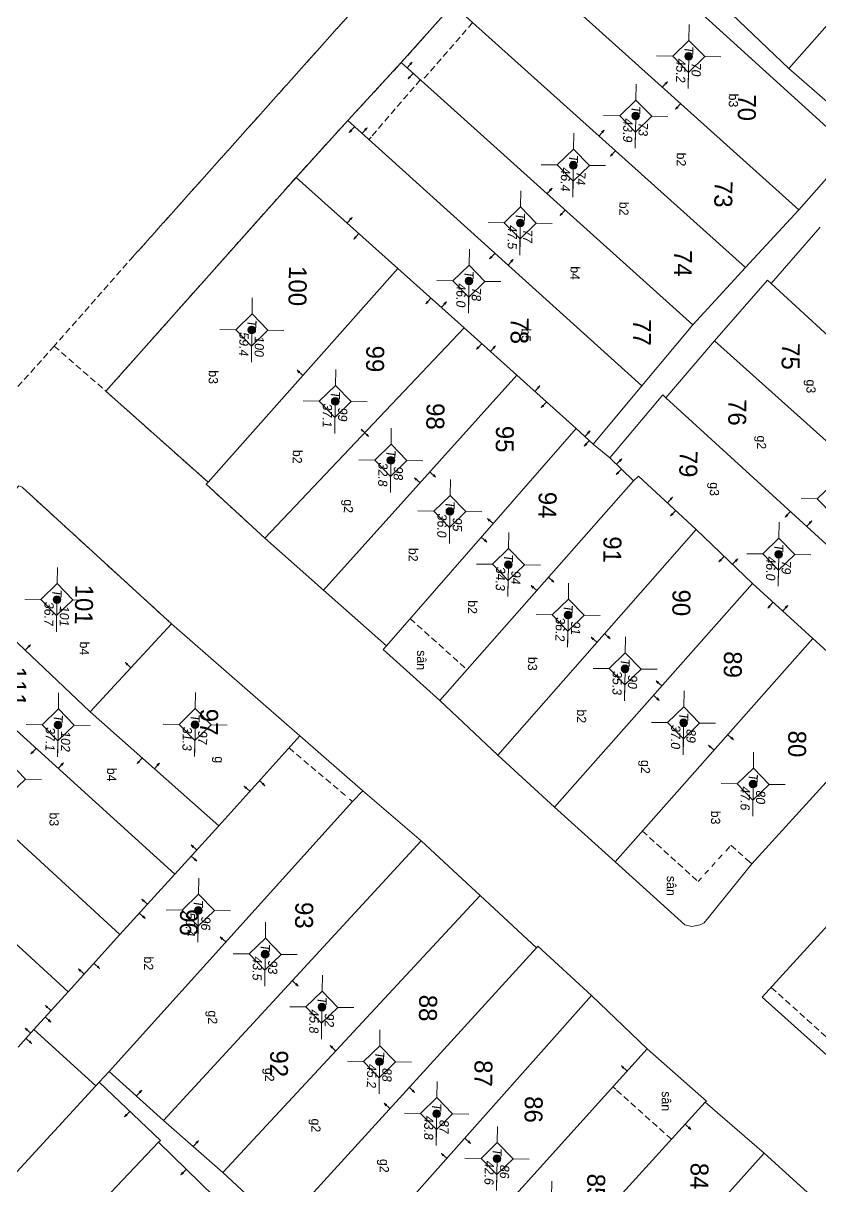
# Model space of a CAD drawing. Extents: x 601689 to 602595, y 1189742 to 1190763.
# Drawn here: x 602225.83 to 602256.88, y 1190360.97 to 1190406.31 of the extents above; entities that cross this region are included whole.
import ezdxf
from ezdxf.enums import TextEntityAlignment as Align

# ---------------------------------------------------------------- set-up
doc = ezdxf.new("R2010")
doc.units = 0
doc.header["$MEASUREMENT"] = 0
doc.linetypes.add('HIDDEN', pattern=[0.375, 0.25, -0.125])
for name, color, linetype in [('10', 250, 'Continuous'), ('11', 7, 'Continuous'), ('13', 7, 'Continuous'), ('14', 7, 'Continuous'), ('15', 7, 'Continuous'), ('16', 7, 'Continuous'), ('22', 7, 'Continuous'), ('53', 7, 'Continuous')]:
    doc.layers.add(name, color=color, linetype=linetype)
doc.layers.get('0').off()
doc.styles.add('TXT', font='vnshx.shx')

# ---------------------------------------------------------------- blocks, each defined once
blk = doc.blocks.new('BDONG')
at = {"color": 7, "linetype": 'Continuous', "lineweight": 0}
for p, q in [((0, 0), (0, -1.508)), ((0, 0), (2.759, 0)), ((0.342, 0), (0.342, -1.508)), ((0.797, 0), (0.797, -1.508)), ((1.274, 0), (1.274, -1.508)), ((1.73, 0), (1.73, -1.508)), ((1.753, 0), (1.753, -1.508)), ((2.072, 0), (2.072, -1.508)), ((2.759, 0), (2.759, -1.508)), ((0, -0.308), (1.73, -0.308)), ((1.753, -0.308), (2.759, -0.308)), ((0, -0.458), (1.73, -0.458)), ((1.753, -0.458), (2.759, -0.458)), ((0, -0.608), (1.73, -0.608)), ((1.753, -0.608), (2.759, -0.608)), ((0, -0.758), (1.73, -0.758)), ((1.753, -0.758), (2.759, -0.758)), ((0, -0.908), (1.73, -0.908)), ((1.753, -0.908), (2.759, -0.908)), ((0, -1.058), (1.73, -1.058)), ((1.753, -1.058), (2.759, -1.058)), ((0, -1.208), (1.73, -1.208)), ((1.753, -1.208), (2.759, -1.208)), ((0, -1.358), (1.73, -1.358)), ((1.753, -1.358), (2.759, -1.358)), ((0, -1.508), (1.73, -1.508)), ((1.753, -1.508), (2.759, -1.508))]:
    blk.add_line(p, q, dxfattribs=at)
at = {"color": 7, "linetype": 'Continuous', "lineweight": 0, "style": 'TXT'}
blk.add_text('B%%182ng c%%184c th%%246a bi%%213n %%174%%233ng ', height=0.049998, rotation=360, dxfattribs=at).set_placement((0.008, 0.046))
for s, height, p in [('(D%%239ng cho ch%%216nh l%%253 bi%%213n %%174%%233ng)', 0.054, (1.743, 0.05)), ('s%%232 TT', 0.05, (0.21, -0.099)), ('s%%232 hi%%214u', 0.049998, (0.639, -0.104)), ('s%%232 hi%%214u th%%246a', 0.049998, (1.135, -0.103)), ('s%%232 hi%%214u th%%246a', 0.049998, (1.612, -0.107)), ('s%%232 TT', 0.05, (1.936, -0.114)), ('s%%232 hi%%214u th%%246a b%%225', 0.049998, (2.559, -0.108)), ('g%%232c c%%241a th%%246a', 0.049998, (1.137, -0.187)), ('Th%%246a th%%170m', 0.049998, (0.227, -0.214)), ('Th%%246a th%%170m', 0.049998, (0.63, -0.213)), ('l%%169n c%%203n', 0.049998, (1.56, -0.224)), ('Th%%246a b%%225', 0.049998, (1.956, -0.203)), ('(ch%%216 %%174%%184nh s%%232 m%%233t l%%199n)', 0.049998, (2.638, -0.204)), ('m%%237i th%%170m', 0.049998, (1.101, -0.282))]:
    blk.add_text(s, height=height, rotation=360, dxfattribs=at).set_placement(p, align=Align.CENTER)
blk = doc.blocks.new('BANG')
at = {"color": 7, "linetype": 'Continuous', "lineweight": 0, "xscale": 9.999585560760034, "yscale": 9.999585560760034, "rotation": 359.9999199552673}
blk.add_blockref('BDONG', (0, 0), dxfattribs=at)
blk = doc.blocks.new('NH3R')
at = {"layer": '16', "color": 7, "linetype": 'Continuous', "lineweight": 0}
for p, q in [((0, 0), (0.297, -0.005)), ((0.297, -0.005), (0.186, 0.031)), ((0.297, -0.005), (0.189, -0.033))]:
    blk.add_line(p, q, dxfattribs=at)
blk = doc.blocks.new('NH3')
at = {"layer": '16', "color": 7, "linetype": 'Continuous', "lineweight": 0}
for p, q in [((-0.199, -0.002), (-0.113, 0.021)), ((0.197, -0.012), (0.107, 0.015)), ((-0.199, -0.002), (0.197, -0.012)), ((-0.199, -0.002), (-0.116, -0.035)), ((0.197, -0.012), (0.104, -0.027))]:
    blk.add_line(p, q, dxfattribs=at)
blk = doc.blocks.new('*M1151115111511151')
at = {"layer": '13', "color": 3, "linetype": 'Continuous', "lineweight": 0}
blk.add_line((602452.848, 1189918.545), (602453.868, 1189918.545), dxfattribs=at)
at = {"layer": '13', "color": 3, "linetype": 'Continuous', "lineweight": 0, "style": 'TXT', "oblique": 7.6055}
for s, p in [('79', (602452.998, 1189918.845)), ('46.0', (602452.848, 1189918.245))]:
    blk.add_text(s, height=0.36, dxfattribs=at).set_placement(p, align=Align.MIDDLE_LEFT)
blk.add_text('T', height=0.36, dxfattribs=at).set_placement((602452.651, 1189918.545), align=Align.MIDDLE_RIGHT)
blk = doc.blocks.new('*M1152115211521152')
at = {"layer": '13', "color": 3, "linetype": 'Continuous', "lineweight": 0}
blk.add_line((602461.829, 1189917.677), (602462.849, 1189917.677), dxfattribs=at)
at = {"layer": '13', "color": 3, "linetype": 'Continuous', "lineweight": 0, "style": 'TXT', "oblique": 7.6055}
for s, p in [('80', (602461.979, 1189917.977)), ('47.6', (602461.829, 1189917.377))]:
    blk.add_text(s, height=0.36, dxfattribs=at).set_placement(p, align=Align.MIDDLE_LEFT)
blk.add_text('T', height=0.36, dxfattribs=at).set_placement((602461.632, 1189917.677), align=Align.MIDDLE_RIGHT)
blk = doc.blocks.new('*M1156115611561156')
at = {"layer": '13', "color": 3, "linetype": 'Continuous', "lineweight": 0}
blk.add_line((602459.478, 1189914.931), (602460.498, 1189914.931), dxfattribs=at)
at = {"layer": '13', "color": 3, "linetype": 'Continuous', "lineweight": 0, "style": 'TXT', "oblique": 7.6055}
for s, p in [('89', (602459.628, 1189915.231)), ('37.0', (602459.478, 1189914.631))]:
    blk.add_text(s, height=0.36, dxfattribs=at).set_placement(p, align=Align.MIDDLE_LEFT)
blk.add_text('T', height=0.36, dxfattribs=at).set_placement((602459.281, 1189914.931), align=Align.MIDDLE_RIGHT)
blk = doc.blocks.new('*M1157115711571157')
at = {"layer": '13', "color": 3, "linetype": 'Continuous', "lineweight": 0}
blk.add_line((602433.483, 1189914.754), (602434.503, 1189914.754), dxfattribs=at)
at = {"layer": '13', "color": 3, "linetype": 'Continuous', "lineweight": 0, "style": 'TXT', "oblique": 7.6055}
blk.add_text('T', height=0.36, dxfattribs=at).set_placement((602433.286, 1189914.754), align=Align.MIDDLE_RIGHT)
for s, p in [('70', (602433.633, 1189915.054)), ('45.2', (602433.483, 1189914.454))]:
    blk.add_text(s, height=0.36, dxfattribs=at).set_placement(p, align=Align.MIDDLE_LEFT)
blk = doc.blocks.new('*M1160116011601160')
at = {"layer": '13', "color": 3, "linetype": 'Continuous', "lineweight": 0}
blk.add_line((602435.841, 1189912.721), (602436.861, 1189912.721), dxfattribs=at)
at = {"layer": '13', "color": 3, "linetype": 'Continuous', "lineweight": 0, "style": 'TXT', "oblique": 7.6055}
for s, p in [('73', (602435.991, 1189913.021)), ('43.9', (602435.841, 1189912.421))]:
    blk.add_text(s, height=0.36, dxfattribs=at).set_placement(p, align=Align.MIDDLE_LEFT)
blk.add_text('T', height=0.36, dxfattribs=at).set_placement((602435.644, 1189912.721), align=Align.MIDDLE_RIGHT)
blk = doc.blocks.new('*M1161116111611161')
at = {"layer": '13', "color": 3, "linetype": 'Continuous', "lineweight": 0}
blk.add_line((602457.405, 1189912.619), (602458.425, 1189912.619), dxfattribs=at)
at = {"layer": '13', "color": 3, "linetype": 'Continuous', "lineweight": 0, "style": 'TXT', "oblique": 7.6055}
for s, p in [('90', (602457.555, 1189912.919)), ('35.3', (602457.405, 1189912.319))]:
    blk.add_text(s, height=0.36, dxfattribs=at).set_placement(p, align=Align.MIDDLE_LEFT)
blk.add_text('T', height=0.36, dxfattribs=at).set_placement((602457.208, 1189912.619), align=Align.MIDDLE_RIGHT)
blk = doc.blocks.new('*M1164116411641164')
at = {"layer": '13', "color": 3, "linetype": 'Continuous', "lineweight": 0}
blk.add_line((602455.341, 1189910.368), (602456.361, 1189910.368), dxfattribs=at)
at = {"layer": '13', "color": 3, "linetype": 'Continuous', "lineweight": 0, "style": 'TXT', "oblique": 7.6055}
for s, p in [('91', (602455.491, 1189910.668)), ('36.2', (602455.341, 1189910.068))]:
    blk.add_text(s, height=0.36, dxfattribs=at).set_placement(p, align=Align.MIDDLE_LEFT)
blk.add_text('T', height=0.36, dxfattribs=at).set_placement((602455.144, 1189910.368), align=Align.MIDDLE_RIGHT)
blk = doc.blocks.new('*M1165116511651165')
at = {"layer": '13', "color": 3, "linetype": 'Continuous', "lineweight": 0}
blk.add_line((602437.791, 1189910.318), (602438.811, 1189910.318), dxfattribs=at)
at = {"layer": '13', "color": 3, "linetype": 'Continuous', "lineweight": 0, "style": 'TXT', "oblique": 7.6055}
for s, p in [('74', (602437.941, 1189910.618)), ('46.4', (602437.791, 1189910.018))]:
    blk.add_text(s, height=0.36, dxfattribs=at).set_placement(p, align=Align.MIDDLE_LEFT)
blk.add_text('T', height=0.36, dxfattribs=at).set_placement((602437.594, 1189910.318), align=Align.MIDDLE_RIGHT)
blk = doc.blocks.new('*M1168116811681168')
at = {"layer": '13', "color": 3, "linetype": 'Continuous', "lineweight": 0}
blk.add_line((602440.075, 1189908.28), (602441.095, 1189908.28), dxfattribs=at)
at = {"layer": '13', "color": 3, "linetype": 'Continuous', "lineweight": 0, "style": 'TXT', "oblique": 7.6055}
blk.add_text('T', height=0.36, dxfattribs=at).set_placement((602439.878, 1189908.28), align=Align.MIDDLE_RIGHT)
for s, p in [('77', (602440.225, 1189908.58)), ('47.5', (602440.075, 1189907.98))]:
    blk.add_text(s, height=0.36, dxfattribs=at).set_placement(p, align=Align.MIDDLE_LEFT)
blk = doc.blocks.new('*M1169116911691169')
at = {"layer": '13', "color": 3, "linetype": 'Continuous', "lineweight": 0}
blk.add_line((602453.404, 1189908.011), (602454.424, 1189908.011), dxfattribs=at)
at = {"layer": '13', "color": 3, "linetype": 'Continuous', "lineweight": 0, "style": 'TXT', "oblique": 7.6055}
for s, p in [('94', (602453.554, 1189908.311)), ('34.3', (602453.404, 1189907.711))]:
    blk.add_text(s, height=0.36, dxfattribs=at).set_placement(p, align=Align.MIDDLE_LEFT)
blk.add_text('T', height=0.36, dxfattribs=at).set_placement((602453.207, 1189908.011), align=Align.MIDDLE_RIGHT)
blk = doc.blocks.new('*M1170117011701170')
at = {"layer": '13', "color": 3, "linetype": 'Continuous', "lineweight": 0}
blk.add_line((602476.579, 1189907.905), (602477.599, 1189907.905), dxfattribs=at)
at = {"layer": '13', "color": 3, "linetype": 'Continuous', "lineweight": 0, "style": 'TXT', "oblique": 7.6055}
blk.add_text('T', height=0.36, dxfattribs=at).set_placement((602476.382, 1189907.905), align=Align.MIDDLE_RIGHT)
for s, p in [('86', (602476.729, 1189908.205)), ('42.6', (602476.579, 1189907.605))]:
    blk.add_text(s, height=0.36, dxfattribs=at).set_placement(p, align=Align.MIDDLE_LEFT)
blk = doc.blocks.new('*M1172117211721172')
at = {"layer": '13', "color": 3, "linetype": 'Continuous', "lineweight": 0}
blk.add_line((602442.372, 1189906.312), (602443.392, 1189906.312), dxfattribs=at)
at = {"layer": '13', "color": 3, "linetype": 'Continuous', "lineweight": 0, "style": 'TXT', "oblique": 7.6055}
for s, p in [('78', (602442.522, 1189906.612)), ('46.0', (602442.372, 1189906.012))]:
    blk.add_text(s, height=0.36, dxfattribs=at).set_placement(p, align=Align.MIDDLE_LEFT)
blk.add_text('T', height=0.36, dxfattribs=at).set_placement((602442.175, 1189906.312), align=Align.MIDDLE_RIGHT)
blk = doc.blocks.new('*M1173117311731173')
at = {"layer": '13', "color": 3, "linetype": 'Continuous', "lineweight": 0}
blk.add_line((602451.364, 1189905.699), (602452.384, 1189905.699), dxfattribs=at)
at = {"layer": '13', "color": 3, "linetype": 'Continuous', "lineweight": 0, "style": 'TXT', "oblique": 7.6055}
for s, p in [('95', (602451.514, 1189905.999)), ('36.0', (602451.364, 1189905.399))]:
    blk.add_text(s, height=0.36, dxfattribs=at).set_placement(p, align=Align.MIDDLE_LEFT)
blk.add_text('T', height=0.36, dxfattribs=at).set_placement((602451.167, 1189905.699), align=Align.MIDDLE_RIGHT)
blk = doc.blocks.new('*M1174117411741174')
at = {"layer": '13', "color": 3, "linetype": 'Continuous', "lineweight": 0}
blk.add_line((602474.859, 1189905.524), (602475.879, 1189905.524), dxfattribs=at)
at = {"layer": '13', "color": 3, "linetype": 'Continuous', "lineweight": 0, "style": 'TXT', "oblique": 7.6055}
for s, p in [('87', (602475.009, 1189905.824)), ('43.8', (602474.859, 1189905.224))]:
    blk.add_text(s, height=0.36, dxfattribs=at).set_placement(p, align=Align.MIDDLE_LEFT)
blk.add_text('T', height=0.36, dxfattribs=at).set_placement((602474.662, 1189905.524), align=Align.MIDDLE_RIGHT)
blk = doc.blocks.new('*M1177117711771177')
at = {"layer": '13', "color": 3, "linetype": 'Continuous', "lineweight": 0}
blk.add_line((602449.405, 1189903.368), (602450.425, 1189903.368), dxfattribs=at)
at = {"layer": '13', "color": 3, "linetype": 'Continuous', "lineweight": 0, "style": 'TXT', "oblique": 7.6055}
blk.add_text('T', height=0.36, dxfattribs=at).set_placement((602449.208, 1189903.368), align=Align.MIDDLE_RIGHT)
for s, p in [('98', (602449.555, 1189903.668)), ('32.8', (602449.405, 1189903.068))]:
    blk.add_text(s, height=0.36, dxfattribs=at).set_placement(p, align=Align.MIDDLE_LEFT)
blk = doc.blocks.new('*M1178117811781178')
at = {"layer": '13', "color": 3, "linetype": 'Continuous', "lineweight": 0}
blk.add_line((602472.869, 1189903.267), (602473.889, 1189903.267), dxfattribs=at)
at = {"layer": '13', "color": 3, "linetype": 'Continuous', "lineweight": 0, "style": 'TXT', "oblique": 7.6055}
for s, p in [('88', (602473.019, 1189903.567)), ('45.2', (602472.869, 1189902.967))]:
    blk.add_text(s, height=0.36, dxfattribs=at).set_placement(p, align=Align.MIDDLE_LEFT)
blk.add_text('T', height=0.36, dxfattribs=at).set_placement((602472.672, 1189903.267), align=Align.MIDDLE_RIGHT)
blk = doc.blocks.new('*M1180118011801180')
at = {"layer": '13', "color": 3, "linetype": 'Continuous', "lineweight": 0}
blk.add_line((602447.139, 1189901.166), (602448.159, 1189901.166), dxfattribs=at)
at = {"layer": '13', "color": 3, "linetype": 'Continuous', "lineweight": 0, "style": 'TXT', "oblique": 7.6055}
for s, p in [('99', (602447.289, 1189901.466)), ('37.1', (602447.139, 1189900.866))]:
    blk.add_text(s, height=0.36, dxfattribs=at).set_placement(p, align=Align.MIDDLE_LEFT)
blk.add_text('T', height=0.36, dxfattribs=at).set_placement((602446.942, 1189901.166), align=Align.MIDDLE_RIGHT)
blk = doc.blocks.new('*M1181118111811181')
at = {"layer": '13', "color": 3, "linetype": 'Continuous', "lineweight": 0}
blk.add_line((602470.771, 1189900.99), (602471.791, 1189900.99), dxfattribs=at)
at = {"layer": '13', "color": 3, "linetype": 'Continuous', "lineweight": 0, "style": 'TXT', "oblique": 7.6055}
for s, p in [('92', (602470.921, 1189901.29)), ('45.8', (602470.771, 1189900.69))]:
    blk.add_text(s, height=0.36, dxfattribs=at).set_placement(p, align=Align.MIDDLE_LEFT)
blk.add_text('T', height=0.36, dxfattribs=at).set_placement((602470.574, 1189900.99), align=Align.MIDDLE_RIGHT)
blk = doc.blocks.new('*M1184118411841184')
at = {"layer": '13', "color": 3, "linetype": 'Continuous', "lineweight": 0}
blk.add_line((602468.739, 1189898.749), (602469.759, 1189898.749), dxfattribs=at)
at = {"layer": '13', "color": 3, "linetype": 'Continuous', "lineweight": 0, "style": 'TXT', "oblique": 7.6055}
blk.add_text('T', height=0.36, dxfattribs=at).set_placement((602468.542, 1189898.749), align=Align.MIDDLE_RIGHT)
for s, p in [('93', (602468.889, 1189899.049)), ('43.5', (602468.739, 1189898.449))]:
    blk.add_text(s, height=0.36, dxfattribs=at).set_placement(p, align=Align.MIDDLE_LEFT)
blk = doc.blocks.new('*M1185118511851185')
at = {"layer": '13', "color": 3, "linetype": 'Continuous', "lineweight": 0}
blk.add_line((602444.402, 1189897.874), (602445.422, 1189897.874), dxfattribs=at)
at = {"layer": '13', "color": 3, "linetype": 'Continuous', "lineweight": 0, "style": 'TXT', "oblique": 7.6055}
blk.add_text('T', height=0.36, dxfattribs=at).set_placement((602444.205, 1189897.874), align=Align.MIDDLE_RIGHT)
for s, p in [('100', (602444.552, 1189898.174)), ('59.4', (602444.402, 1189897.574))]:
    blk.add_text(s, height=0.36, dxfattribs=at).set_placement(p, align=Align.MIDDLE_LEFT)
blk = doc.blocks.new('*M1188118811881188')
at = {"layer": '13', "color": 3, "linetype": 'Continuous', "lineweight": 0}
blk.add_line((602467.063, 1189896.118), (602468.083, 1189896.118), dxfattribs=at)
at = {"layer": '13', "color": 3, "linetype": 'Continuous', "lineweight": 0, "style": 'TXT', "oblique": 7.6055}
blk.add_text('T', height=0.36, dxfattribs=at).set_placement((602466.866, 1189896.118), align=Align.MIDDLE_RIGHT)
for s, p in [('96', (602467.213, 1189896.418)), ('50.4', (602467.063, 1189895.818))]:
    blk.add_text(s, height=0.36, dxfattribs=at).set_placement(p, align=Align.MIDDLE_LEFT)
blk = doc.blocks.new('*M1189118911891189')
at = {"layer": '13', "color": 3, "linetype": 'Continuous', "lineweight": 0}
blk.add_line((602459.823, 1189895.887), (602460.843, 1189895.887), dxfattribs=at)
at = {"layer": '13', "color": 3, "linetype": 'Continuous', "lineweight": 0, "style": 'TXT', "oblique": 7.6055}
for s, p in [('97', (602459.973, 1189896.187)), ('31.3', (602459.823, 1189895.587))]:
    blk.add_text(s, height=0.36, dxfattribs=at).set_placement(p, align=Align.MIDDLE_LEFT)
blk.add_text('T', height=0.36, dxfattribs=at).set_placement((602459.626, 1189895.887), align=Align.MIDDLE_RIGHT)
blk = doc.blocks.new('*M1196119611961196')
at = {"layer": '13', "color": 3, "linetype": 'Continuous', "lineweight": 0}
blk.add_line((602459.914, 1189890.547), (602460.934, 1189890.547), dxfattribs=at)
at = {"layer": '13', "color": 3, "linetype": 'Continuous', "lineweight": 0, "style": 'TXT', "oblique": 7.6055}
for s, p in [('102', (602460.064, 1189890.847)), ('37.1', (602459.914, 1189890.247))]:
    blk.add_text(s, height=0.36, dxfattribs=at).set_placement(p, align=Align.MIDDLE_LEFT)
blk.add_text('T', height=0.36, dxfattribs=at).set_placement((602459.717, 1189890.547), align=Align.MIDDLE_RIGHT)
blk = doc.blocks.new('*M1197119711971197')
at = {"layer": '13', "color": 3, "linetype": 'Continuous', "lineweight": 0}
blk.add_line((602455.028, 1189890.428), (602456.048, 1189890.428), dxfattribs=at)
at = {"layer": '13', "color": 3, "linetype": 'Continuous', "lineweight": 0, "style": 'TXT', "oblique": 7.6055}
for s, p in [('101', (602455.178, 1189890.728)), ('36.7', (602455.028, 1189890.128))]:
    blk.add_text(s, height=0.36, dxfattribs=at).set_placement(p, align=Align.MIDDLE_LEFT)
blk.add_text('T', height=0.36, dxfattribs=at).set_placement((602454.831, 1189890.428), align=Align.MIDDLE_RIGHT)
blk = doc.blocks.new('CENTRD')
at = {"layer": '11', "linetype": 'Continuous', "lineweight": 0}
h = blk.add_hatch(color=2, dxfattribs=at)
edge = h.paths.add_edge_path()
edge.add_arc((0, 0), 0.15, 0, 360)
at = {"layer": '11', "color": 2, "linetype": 'Continuous', "lineweight": 0}
for p, q in [((0, 1.25), (0, 0.625)), ((0, 0.625), (-0.625, 0)), ((0.625, 0), (0, 0.625)), ((-0.625, 0), (-1.25, 0)), ((-0.625, 0), (0, -0.625)), ((0, -0.625), (0.625, 0)), ((1.25, 0), (0.625, 0)), ((0, -0.625), (0, -1.25))]:
    blk.add_line(p, q, dxfattribs=at)
blk.add_circle((0, 0), 0.15, dxfattribs=at)
blk = doc.blocks.new('B')
at = {"color": 7, "linetype": 'Continuous', "lineweight": 0}
for p, q in [((0.8, 2.62), (0.801, 5.6)), ((0.62, 2.441), (0.96, 2.78)), ((0.62, -0.969), (0.96, -0.63)), ((0.8, -4.05), (0.8, -0.81))]:
    blk.add_line(p, q, dxfattribs=at)
for points in [[(0.801, 5.6), (0.53, 5.331), (0.8, 10.21), (1.04, 4.83), (0.801, 5.6)], [(0.8, -4.05), (0.531, -4.309), (0.53, -9.429)], [(0.8, -4.05), (1.04, -4.569), (1.04, -10.289)], [(0.53, -7.289), (0.8, -6.95), (1.04, -8.139)]]:
    blk.add_lwpolyline(points, dxfattribs=at)
for points in [[(0.801, 5.6), (0.8, 10.21), (1.04, 4.83)], [(0.8, -4.05), (0.8, -6.95), (1.04, -4.569), (1.04, -8.139)]]:
    blk.add_solid(points, dxfattribs=at)
at = {"color": 7, "linetype": 'Continuous', "lineweight": 0, "style": 'TXT'}
blk.add_text('B', height=1.815, rotation=360, dxfattribs=at).set_placement((0, 0))

msp = doc.modelspace()

# ---------------------------------------------------------------- linework, layer by layer
at = {"layer": '10', "color": 7, "linetype": 'Continuous', "lineweight": 0}
for p, q in [((602263.994, 1190413.976), (602255.674, 1190404.55)), ((602245.419, 1190408.611), (602256.068, 1190399.034)), ((602243.348, 1190406.339), (602253.987, 1190396.792)), ((602253.453, 1190406.67), (602255.674, 1190404.55)), ((602238.476, 1190402.515), (602240.567, 1190404.777)), ((602240.567, 1190404.777), (602251.936, 1190394.551)), ((602255.674, 1190404.55), (602258.026, 1190402.507)), ((602236.464, 1190400.303), (602238.476, 1190402.515)), ((602238.476, 1190402.515), (602249.944, 1190392.168)), ((602240.426, 1190396.748), (602236.464, 1190400.303)), ((602256.068, 1190399.034), (602253.987, 1190396.792)), ((602254.989, 1190396.159), (602256.899, 1190398.362)), ((602233.031, 1190388.41), (602240.426, 1190396.748)), ((602243.015, 1190394.432), (602240.426, 1190396.748)), ((602253.987, 1190396.792), (602251.936, 1190394.551)), ((602265.852, 1190386.159), (602254.989, 1190396.159)), ((602251.936, 1190394.551), (602249.944, 1190392.168)), ((602235.252, 1190386.229), (602243.015, 1190394.432)), ((602245.069, 1190392.584), (602243.015, 1190394.432)), ((602250.888, 1190391.705), (602252.779, 1190393.929)), ((602252.779, 1190393.929), (602263.941, 1190383.916)), ((602237.534, 1190384.198), (602245.069, 1190392.584)), ((602247.391, 1190390.503), (602245.069, 1190392.584)), ((602249.944, 1190392.168), (602248.052, 1190389.894)), ((602261.851, 1190381.674), (602250.888, 1190391.705)), ((602239.984, 1190382.034), (602247.391, 1190390.503)), ((602247.391, 1190390.503), (602248.052, 1190389.894)), ((602248.052, 1190389.894), (602248.696, 1190389.364)), ((602248.696, 1190389.364), (602249.623, 1190388.472)), ((602249.623, 1190388.472), (602242.076, 1190379.895)), ((602244.326, 1190377.764), (602252.068, 1190386.568)), ((602252.068, 1190386.568), (602254.258, 1190384.458)), ((602237.534, 1190384.198), (602235.252, 1190386.229)), ((602222.674, 1190384.922), (602228.439, 1190379.453)), ((602239.984, 1190382.034), (602237.534, 1190384.198)), ((602254.258, 1190384.458), (602246.539, 1190375.743)), ((602254.258, 1190384.458), (602256.609, 1190382.316)), ((602220.925, 1190382.925), (602231.732, 1190373.127)), ((602231.606, 1190382.889), (602228.439, 1190379.453)), ((602231.606, 1190382.889), (602236.616, 1190378.52)), ((602256.609, 1190382.316), (602248.909, 1190373.611)), ((602256.609, 1190382.316), (602259.661, 1190379.534)), ((602218.854, 1190380.614), (602229.59, 1190370.766)), ((602242.076, 1190379.895), (602244.326, 1190377.764)), ((602233.448, 1190375.013), (602228.439, 1190379.453)), ((602216.853, 1190378.361), (602227.579, 1190368.533)), ((602236.616, 1190378.52), (602233.448, 1190375.013)), ((602236.616, 1190378.52), (602239.067, 1190376.376)), ((602244.326, 1190377.764), (602246.539, 1190375.743)), ((602239.067, 1190376.376), (602241.34, 1190374.425)), ((602246.539, 1190375.743), (602248.909, 1190373.611)), ((602233.448, 1190375.013), (602231.732, 1190373.127)), ((602241.34, 1190374.425), (602231.3, 1190363.512)), ((602241.34, 1190374.425), (602243.641, 1190372.293)), ((602231.732, 1190373.127), (602229.59, 1190370.766)), ((602233.603, 1190361.491), (602243.641, 1190372.293)), ((602243.641, 1190372.293), (602245.833, 1190370.253)), ((602229.59, 1190370.766), (602227.579, 1190368.533)), ((602245.833, 1190370.253), (602235.904, 1190359.359)), ((602227.579, 1190368.533), (602226.239, 1190367.061)), ((602247.988, 1190368.394), (602250.149, 1190366.314)), ((602226.239, 1190367.061), (602225.629, 1190366.37)), ((602228.659, 1190364.868), (602226.239, 1190367.061)), ((602250.149, 1190366.314), (602240.37, 1190355.457)), ((602229.176, 1190365.431), (602228.79, 1190365.007)), ((602231.3, 1190363.512), (602229.176, 1190365.431)), ((602228.659, 1190364.868), (602218.944, 1190354.311)), ((602228.79, 1190365.007), (602228.659, 1190364.868)), ((602252.421, 1190364.233), (602242.623, 1190353.456)), ((602252.421, 1190364.233), (602254.714, 1190362.241)), ((602233.603, 1190361.491), (602231.3, 1190363.512)), ((602221.276, 1190352.319), (602231.098, 1190362.675)), ((602231.098, 1190362.675), (602233.27, 1190360.554)), ((602244.975, 1190351.364), (602254.714, 1190362.241)), ((602254.714, 1190362.241), (602256.818, 1190360.331)), ((602235.904, 1190359.359), (602233.603, 1190361.491))]:
    msp.add_line(p, q, dxfattribs=at)
for points in [[(602247.542, 1190410.992), (602258.13, 1190401.376), (602256.068, 1190399.034)], [(602240.567, 1190404.777), (602242.578, 1190407.039), (602243.348, 1190406.339)], [(602233.031, 1190388.41), (602229.05, 1190391.964), (602236.464, 1190400.303)], [(602254.989, 1190396.159), (602254.851, 1190396.291), (602252.779, 1190393.929)], [(602250.888, 1190391.705), (602250.759, 1190391.817), (602248.696, 1190389.364)], [(602249.623, 1190388.472), (602249.816, 1190388.649), (602252.068, 1190386.568)], [(602231.606, 1190382.889), (602225.779, 1190388.219), (602225.65, 1190388.271), (602222.674, 1190384.922)], [(602235.252, 1190386.229), (602232.96, 1190388.331), (602233.031, 1190388.41)], [(602242.076, 1190379.895), (602239.862, 1190381.886), (602239.984, 1190382.034)], [(602248.909, 1190373.611), (602251.626, 1190371.144), (602251.895, 1190371.08), (602252.226, 1190371.145), (602252.377, 1190371.223), (602254.238, 1190373.528), (602257.538, 1190377.153), (602259.661, 1190379.534)], [(602262.598, 1190377.053), (602254.637, 1190368.332), (602257.788, 1190365.499), (602257.9, 1190365.647)], [(602239.067, 1190376.376), (602238.661, 1190375.962), (602229.176, 1190365.431)], [(602245.833, 1190370.253), (602245.894, 1190370.312), (602247.988, 1190368.394)], [(602238.445, 1190357.284), (602239.777, 1190358.836), (602239.618, 1190358.958), (602247.988, 1190368.394)], [(602250.149, 1190366.314), (602252.462, 1190364.272), (602252.421, 1190364.233)], [(602228.79, 1190365.007), (602231.179, 1190362.734), (602231.098, 1190362.675)]]:
    msp.add_lwpolyline(points, dxfattribs=at)
at = {"layer": '14', "color": 6, "linetype": 'HIDDEN', "lineweight": 0}
for p, q in [((602243.348, 1190406.339), (602241.366, 1190404.056)), ((602241.307, 1190404.107), (602239.386, 1190401.873)), ((602239.386, 1190401.873), (602239.295, 1190401.774)), ((602240.909, 1190383.091), (602243.132, 1190381.1)), ((602236.189, 1190378.046), (602238.444, 1190376.145)), ((602238.552, 1190376.053), (602238.661, 1190375.962)), ((602249.966, 1190374.807), (602252.139, 1190372.837)), ((602253.216, 1190374.022), (602253.419, 1190374.249)), ((602253.419, 1190374.249), (602254.13, 1190373.62)), ((602252.941, 1190373.726), (602253.083, 1190373.874)), ((602252.404, 1190373.133), (602252.545, 1190373.281)), ((602252.677, 1190373.429), (602252.809, 1190373.577)), ((602254.13, 1190373.62), (602254.238, 1190373.528)), ((602252.139, 1190372.837), (602252.271, 1190372.985)), ((602254.993, 1190368.707), (602258.104, 1190365.904)), ((602248.927, 1190364.731), (602248.809, 1190364.832)), ((602251.101, 1190362.781), (602248.927, 1190364.731))]:
    msp.add_line(p, q, dxfattribs=at)
at = {"layer": '22', "color": 7, "linetype": 'HIDDEN', "lineweight": 0}
for p, q in [((602252.548, 1190422.324), (602229.959, 1190397.042)), ((602251.207, 1190420.822), (602229.959, 1190397.042)), ((602240.567, 1190404.777), (602242.578, 1190407.039)), ((602238.476, 1190402.515), (602240.567, 1190404.777)), ((602236.464, 1190400.303), (602238.476, 1190402.515)), ((602229.05, 1190391.964), (602236.464, 1190400.303)), ((602229.879, 1190396.953), (602227.034, 1190393.722)), ((602229.879, 1190396.953), (602227.034, 1190393.722)), ((602227.034, 1190393.722), (602223.398, 1190389.662)), ((602227.034, 1190393.722), (602223.398, 1190389.662)), ((602227.034, 1190393.722), (602229.05, 1190391.964)), ((602227.034, 1190393.722), (602229.05, 1190391.964)), ((602233.031, 1190388.41), (602229.05, 1190391.964)), ((602225.779, 1190388.219), (602231.606, 1190382.889)), ((602232.96, 1190388.331), (602233.031, 1190388.41)), ((602234.649, 1190386.777), (602232.96, 1190388.331))]:
    msp.add_line(p, q, dxfattribs=at)
for p in [(602238.476, 1190402.515), (602229.05, 1190391.964), (602229.05, 1190391.964), (602232.96, 1190388.331), (602231.606, 1190382.889), (602231.606, 1190382.889)]:
    msp.add_point(p, dxfattribs=at)

# ---------------------------------------------------------------- block references
at = {"color": 7, "linetype": 'Continuous', "lineweight": 0}
for name, p, rotation in [('BANG', (602262.228, 1190392.439), 269.2144660607985), ('B', (602235.196, 1190366.909), 269.214199256255)]:
    msp.add_blockref(name, p, dxfattribs=dict(at, rotation=rotation))
at = {"layer": '11', "color": 2, "linetype": 'Continuous', "lineweight": 0, "rotation": 269.1680420500809}
for p in [(602251.774, 1190405.021), (602249.707, 1190402.693), (602247.276, 1190400.778), (602245.205, 1190398.524), (602243.204, 1190396.256), (602234.738, 1190394.349), (602237.99, 1190391.564), (602240.159, 1190389.266), (602257.413, 1190387.753), (602242.461, 1190387.274), (602255.284, 1190385.603), (602244.743, 1190385.2), (602227.138, 1190383.832), (602247.072, 1190383.229), (602249.292, 1190381.133), (602227.186, 1190378.945), (602232.527, 1190378.958), (602251.574, 1190379.027), (602225.292, 1190376.837), (602254.286, 1190376.636), (602232.653, 1190371.716), (602235.259, 1190370.002), (602237.471, 1190367.937), (602239.717, 1190365.806), (602241.945, 1190363.784), (602244.3, 1190362.029), (602246.416, 1190359.899)]:
    msp.add_blockref('CENTRD', p, dxfattribs=at)
at = {"layer": '13', "color": 3, "linetype": 'Continuous', "lineweight": 0, "rotation": 269.1680420500809}
for name in ['*M1157115711571157', '*M1160116011601160', '*M1165116511651165', '*M1168116811681168', '*M1172117211721172', '*M1185118511851185', '*M1180118011801180', '*M1177117711771177', '*M1173117311731173', '*M1151115111511151', '*M1169116911691169', '*M1197119711971197', '*M1164116411641164', '*M1161116111611161', '*M1196119611961196', '*M1189118911891189', '*M1156115611561156', '*M1152115211521152', '*M1188118811881188', '*M1184118411841184', '*M1181118111811181', '*M1178117811781178', '*M1174117411741174', '*M1170117011701170']:
    msp.add_blockref(name, (-578790.27, 1810052.359), dxfattribs=at)
at = {"layer": '16', "color": 7, "linetype": 'Continuous', "lineweight": 0}
for p, xscale, yscale, rotation in [((602240.794, 1190404.574), 1.000001837304395, 1.000001837304395, 48.02847442928239), ((602241.031, 1190404.36), 1.000001837304395, 1.000001837304395, 228.0284744292824), ((602250.744, 1190403.817), 0.9999989054393791, 0.9999989054393791, 48.03718388831947), ((602251.465, 1190403.178), 0.9999989054393786, 0.9999989054393786, 228.0371838883193), ((602238.742, 1190402.272), 0.9999982360388844, 0.9999982360388844, 227.9432135540733), ((602239.029, 1190402.018), 0.9999982360388844, 0.9999982360388844, 47.94321355407329), ((602246.246, 1190399.659), 1.000001837304395, 1.000001837304395, 48.02847442928239), ((602238.451, 1190398.526), 0.9999989445575684, 0.9999989445575684, 48.10374625995822), ((602246.958, 1190399.029), 1.000001837304395, 1.000001837304395, 228.0284744292824), ((602238.915, 1190398.109), 0.9999989445575682, 0.9999989445575682, 228.1037462599582), ((602244.214, 1190397.336), 0.9999982360388844, 0.9999982360388844, 227.9432135540733), ((602244.729, 1190396.88), 0.9999982360388844, 0.9999982360388844, 47.94321355407329), ((602243.706, 1190393.813), 1.000001837304395, 1.000001837304395, 228.0284744292824), ((602244.043, 1190393.508), 1.000001837304395, 1.000001837304395, 48.02847442928239), ((602245.771, 1190391.955), 1.000001889476284, 1.000001889476284, 48.12264536966146), ((602246.225, 1190391.539), 1.000001889476284, 1.000001889476284, 228.1226453696614), ((602247.904, 1190390.036), 0.999997889840442, 0.999997889840442, 227.3759915296011), ((602247.727, 1190390.198), 0.9999978898404416, 0.9999978898404416, 47.37599152960117), ((602248.962, 1190389.112), 1.000001267056368, 1.000001267056368, 46.10159971643572), ((602249.159, 1190388.919), 1.000001267056368, 1.000001267056368, 226.1015997164355), ((602250.942, 1190387.614), 1.000001880705077, 1.000001880705077, 47.25297621085002), ((602251.267, 1190387.309), 1.000001880705077, 1.000001880705077, 227.25297621085), ((602253.162, 1190385.513), 0.9999976688354294, 0.9999976688354294, 226.0729142813691), ((602253.479, 1190385.209), 0.9999976688354298, 0.9999976688354298, 46.0729142813692), ((602255.059, 1190383.717), 1.00000106673873, 1.00000106673873, 227.517707781424), ((602255.434, 1190383.382), 1.00000106673873, 1.00000106673873, 47.51770778142407), ((602225.901, 1190381.857), 0.9999985294037792, 0.9999985294037792, 46.50731757056894), ((602230.022, 1190381.171), 0.9999972362687176, 0.9999972362687176, 137.3380141672747), ((602234.656, 1190376.357), 0.9999975921168416, 0.9999975921168416, 137.9052137182938), ((602235.033, 1190376.772), 0.9999975921168416, 0.9999975921168416, 317.9052137182938), ((602232.595, 1190374.065), 0.9999982952474692, 0.9999982952474692, 137.7157912920098), ((602232.372, 1190373.828), 0.9999982952474691, 0.9999982952474691, 317.7157912920098), ((602233.726, 1190370.479), 0.9999984440007552, 0.9999984440007552, 137.9804603559398), ((602236.325, 1190368.963), 0.999997438603753, 0.999997438603753, 317.3856297801757), ((602226.117, 1190366.923), 1.000001489285737, 1.000001489285737, 138.6142941738625), ((602225.934, 1190366.716), 1.000001489285737, 1.000001489285737, 318.6142941738625), ((602238.008, 1190366.23), 0.9999985721974466, 0.9999985721974466, 137.1020391118353), ((602249.368, 1190365.444), 0.9999984440007552, 0.9999984440007552, 137.9804603559398), ((602229.985, 1190363.87), 1.000001530040974, 1.000001530040974, 226.4221568659412), ((602251.639, 1190363.373), 0.9999982952474691, 0.9999982952474691, 317.7157912920098)]:
    msp.add_blockref('NH3R', p, dxfattribs=dict(at, xscale=xscale, yscale=yscale, rotation=rotation))
for name, p, rotation in [('NH3R', (602248.277, 1190401.921), 48.07480701774436), ('NH3R', (602248.92, 1190401.342), 228.0748070177444), ('NH3R', (602241.72, 1190395.59), 228.1890324423957), ('NH3R', (602242.125, 1190395.225), 48.18903244239579), ('NH3R', (602236.729, 1190392.58), 138.4349300856877), ('NH3', (602239.138, 1190390.336), 136.5824646593384), ('NH3R', (602241.677, 1190388.811), 318.0659220672005), ('NH3R', (602241.302, 1190388.386), 138.0659220672005), ('NH3R', (602255.737, 1190387.268), 227.5366076201203), ('NH3R', (602244.15, 1190386.797), 138.8228585803559), ('NH3R', (602256.369, 1190386.69), 47.53660762012051), ('NH3R', (602243.682, 1190386.273), 318.8228585803559), ('NH3R', (602246.301, 1190384.708), 318.6517703442143), ('NH3R', (602245.854, 1190384.183), 138.6517703442144), ('NH3R', (602248.196, 1190382.171), 138.6706965524491), ('NH3R', (602248.491, 1190382.508), 318.6706965524491), ('NH3R', (602250.724, 1190380.466), 138.4623642780229), ('NH3R', (602250.398, 1190380.101), 318.462364278023), ('NH3R', (602253.297, 1190378.562), 318.4725797882678), ('NH3R', (602226.329, 1190378.031), 227.8012288872161), ('NH3R', (602252.76, 1190377.958), 138.4725797882678), ('NH3R', (602227.189, 1190377.249), 47.80122888721612), ('NH3R', (602230.464, 1190377.654), 228.4538560495987), ('NH3R', (602230.938, 1190377.228), 48.45385604959869), ('NH3R', (602230.666, 1190371.951), 137.7721141857137), ('NH3R', (602230.361, 1190371.595), 317.7721141857138), ('NH3R', (602228.584, 1190369.649), 317.999359801125), ('NH3R', (602228.198, 1190369.225), 137.9993598011249), ('NH3R', (602226.908, 1190367.803), 137.6781682722906), ('NH3R', (602226.685, 1190367.556), 317.6781682722907), ('NH3R', (602230.244, 1190364.477), 47.89537509820635), ('NH3R', (602240.868, 1190364.811), 317.65926842378), ('NH3R', (602240.117, 1190363.981), 137.65926842378), ('NH3R', (602243.041, 1190362.821), 318.4247145737805), ('NH3R', (602232.456, 1190362.506), 48.7187643918141), ('NH3R', (602242.35, 1190362.031), 138.4247145737804), ('NH3R', (602232.184, 1190361.609), 225.6859844859611)]:
    msp.add_blockref(name, p, dxfattribs=dict(at, rotation=rotation))

# ---------------------------------------------------------------- texts
at = {"layer": '15', "color": 7, "linetype": 'Continuous', "lineweight": 0, "style": 'TXT'}
for s, p in [('b3', (602253.337, 1190403.305)), ('b2', (602251.305, 1190401.003)), ('b2', (602249.068, 1190399.083)), ('b4', (602247.165, 1190396.569)), ('b5', (602245.251, 1190394.147)), ('b3', (602233.058, 1190392.513)), ('g3', (602256.364, 1190392.152)), ('g2', (602254.434, 1190389.969)), ('b2', (602236.335, 1190389.407)), ('g3', (602252.599, 1190388.145)), ('g2', (602238.329, 1190387.48)), ('b2', (602240.853, 1190385.585)), ('b2', (602243.165, 1190383.543)), ('b4', (602228.033, 1190381.931)), ('s%%169n', (602241.177, 1190381.473)), ('b3', (602245.505, 1190381.331)), ('b2', (602247.418, 1190379.285)), ('g', (602233.293, 1190377.588)), ('g2', (602249.91, 1190377.311)), ('b4', (602229.095, 1190377.006)), ('b3', (602226.851, 1190375.266)), ('b3', (602252.643, 1190375.333)), ('s%%169n', (602250.917, 1190372.668)), ('b2', (602230.534, 1190369.646)), ('g2', (602233.036, 1190367.542)), ('g2', (602235.255, 1190365.301)), ('s%%169n', (602250.721, 1190364.27)), ('g2', (602237.058, 1190363.326)), ('g2', (602239.726, 1190361.75))]:
    msp.add_text(s, height=0.36, rotation=269.2144, dxfattribs=at).set_placement(p, align=Align.CENTER)
at = {"layer": '53', "color": 200, "linetype": 'Continuous', "lineweight": 0, "style": 'TXT'}
for s, p in [('70', (602254.05, 1190403.543)), ('73', (602253.134, 1190400.164)), ('74', (602251.557, 1190397.466)), ('100', (602236.537, 1190396.842)), ('78', (602245.19, 1190394.843)), ('77', (602249.96, 1190394.778)), ('99', (602239.555, 1190393.74)), ('75', (602255.758, 1190393.838)), ('98', (602241.904, 1190391.498)), ('76', (602253.677, 1190391.657)), ('95', (602244.612, 1190390.611)), ('79', (602251.769, 1190389.642)), ('94', (602246.277, 1190388.038)), ('91', (602248.803, 1190386.303)), ('101', (602228.207, 1190384.416)), ('90', (602251.496, 1190384.227)), ('89', (602253.502, 1190381.818)), ('111', (602225.602, 1190381.221)), ('97', (602233.08, 1190379.578)), ('80', (602256.01, 1190378.723)), ('93', (602236.787, 1190372.037)), ('96', (602232.293, 1190371.759)), ('88', (602241.618, 1190368.42)), ('92', (602235.808, 1190366.25)), ('87', (602243.773, 1190365.871)), ('86', (602245.734, 1190364.464)), ('84', (602252.199, 1190361.865)), ('85', (602248.172, 1190361.44))]:
    msp.add_text(s, height=0.7, rotation=269.2144, dxfattribs=at).set_placement(p, align=Align.MIDDLE_LEFT)

doc.saveas('drawing.dxf')
